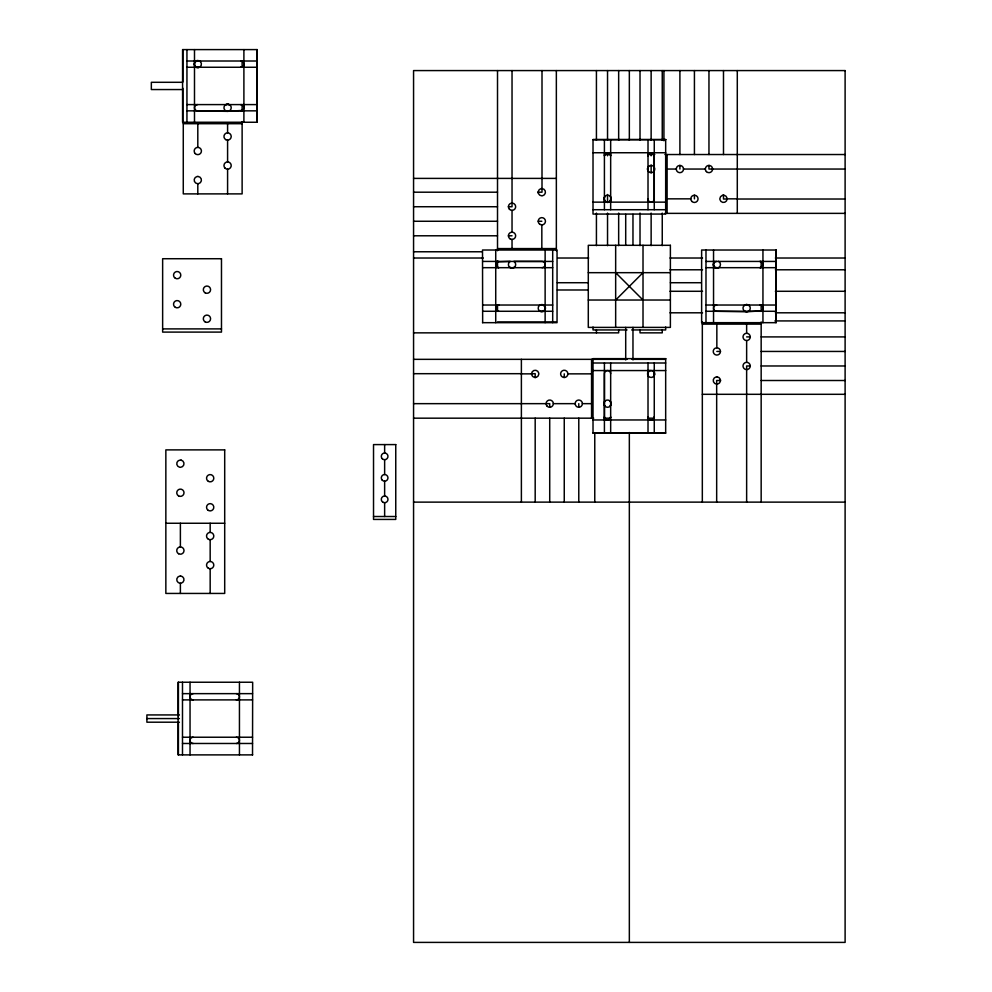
<?xml version="1.0" encoding="UTF-8"?>
<svg xmlns="http://www.w3.org/2000/svg" width="992" height="992" viewBox="0 0 992 992"><rect width="100%" height="100%" fill="white"/><g stroke="black" fill="none" stroke-linecap="round" stroke-linejoin="round"><path stroke-width="1.49" d="M604.847 196.404L603.905 199.02A3.633 3.633 0 0 0 610.774 200.496M611.084 199.603L610.588 196.862M648.086 375.844L647.59 373.104A3.633 3.633 0 0 1 650.02 370.413M653.84 376.303L654.77 373.686A3.633 3.633 0 0 0 654.596 372.744M604.835 154.306L604.413 155.868A3.125 3.125 0 0 1 607.538 152.743A3.125 3.125 0 0 1 610.663 155.868L610.254 154.306M648.433 154.306L648.012 155.868A3.125 3.125 0 0 1 651.136 152.743A3.125 3.125 0 0 1 654.261 155.868L654.261 199.02A3.125 3.125 0 0 1 651.136 202.145A3.125 3.125 0 0 1 648.012 199.02M610.254 418.401L610.663 416.838A3.125 3.125 0 0 1 607.538 419.963A3.125 3.125 0 0 1 604.413 416.838L604.413 373.686A3.125 3.125 0 0 1 607.538 370.562A3.125 3.125 0 0 1 610.663 373.686M653.84 418.401L654.261 416.838A3.125 3.125 0 0 1 651.136 419.963A3.125 3.125 0 0 1 648.012 416.838L648.433 418.401M648.557 166.482L647.491 169.049L648.557 171.616A3.633 3.633 0 0 0 654.633 169.992A3.633 3.633 0 0 0 650.194 165.54A3.633 3.633 0 0 0 648.557 171.616M610.117 406.224L611.184 403.657L610.117 401.078M615.66 300.03L643.014 272.676M225.023 105.152L227.59 104.086L230.156 105.152M514.612 267.133L512.033 268.2L509.466 267.133M744.074 305.573L746.641 304.507L749.208 305.573M199.776 67.171L197.048 67.679A3.633 3.633 0 0 1 196.156 67.357M539.846 305.102L542.587 304.606A3.633 3.633 0 0 1 545.377 308.909M718.828 267.604L716.088 268.1A3.633 3.633 0 0 1 713.298 263.798M242.333 66.836L240.771 67.258A3.125 3.125 0 0 0 243.896 64.133A3.125 3.125 0 0 0 240.771 61.008L242.333 61.43M242.333 110.422L227.59 111.352L197.619 110.844A3.125 3.125 0 0 1 194.494 107.719A3.125 3.125 0 0 1 197.619 104.594M497.29 261.851L510.223 261.417A3.633 3.633 0 0 0 509.256 266.898A3.633 3.633 0 0 0 514.823 266.898A3.633 3.633 0 0 0 513.856 261.417L542.004 261.429A3.125 3.125 0 0 1 545.129 264.554A3.125 3.125 0 0 1 542.004 267.679M497.29 305.437L498.852 305.028A3.125 3.125 0 0 0 495.727 308.152A3.125 3.125 0 0 0 498.852 311.277L497.29 310.856M761.385 267.257L759.822 267.679A3.125 3.125 0 0 0 762.947 264.554A3.125 3.125 0 0 0 759.822 261.429L761.385 261.851M761.385 310.856L746.641 311.773L716.67 311.277A3.125 3.125 0 0 1 713.546 308.152A3.125 3.125 0 0 1 716.67 305.028M722.734 195.288L723.676 195.213M534.998 377.493L535.94 377.419M186.942 61.008L256.978 61.008M186.942 67.258L256.978 67.258M182.292 82.299L151.342 82.299L151.342 89.553L182.292 89.553M186.942 104.594L256.978 104.594M186.942 110.844L256.978 110.844M225.779 110.868A3.633 3.633 0 0 0 231.223 107.719A3.633 3.633 0 0 0 225.779 104.569A3.633 3.633 0 0 0 225.779 110.868L229.412 110.868M183.272 123.702L242.122 123.702M593.018 139.674L665.669 139.674M593.018 152.743L665.669 152.743M604.413 154.529L610.514 154.529M648.334 154.529L654.757 154.529M664.975 154.529L845.11 154.529M667.108 169.049L676.271 169.049M683.525 169.049A3.633 3.633 0 0 0 678.082 165.912A3.633 3.633 0 0 0 678.082 172.199A3.633 3.633 0 0 0 683.525 169.049L705.324 169.049M845.11 169.049L708.958 169.049L708.958 165.416M413.565 178.399L556.351 178.399M413.565 192.2L497.513 192.2M538.21 192.2L542.004 192.2L542.004 70.581M667.108 198.846L690.792 198.846M727.099 198.846L737.292 198.846M727.124 199.02A3.633 3.633 0 0 1 719.944 199.603L719.857 198.66A3.633 3.633 0 0 1 727.037 198.078L727.124 199.02L723.49 199.02L723.49 195.226M737.292 199.02L845.11 199.02M593.018 202.145L665.669 202.145M413.565 206.733L497.513 206.733M508.4 206.733L512.033 206.733L512.033 70.581M593.018 209.709L665.669 209.709M664.975 213.367L845.11 213.367M413.565 221.266L497.513 221.266M538.197 221.266L541.83 221.266M413.565 235.786L497.513 235.786M508.4 235.786L512.033 235.786M497.513 248.583L556.351 248.583M413.565 251.77L482.248 251.77M413.565 258.019L483.302 258.019M557.678 258.019L588.678 258.019M669.997 258.019L702.547 258.019M775.372 258.019L845.11 258.019M482.658 261.429L552.693 261.429M705.982 261.429L776.017 261.429M482.658 267.679L552.693 267.679M705.982 267.679L776.017 267.679M669.997 269.787L702.547 269.787M775.372 269.787L845.11 269.787M588.293 272.676L670.381 272.676M557.33 282.72L588.293 282.72M670.381 282.72L701.344 282.72M557.33 289.986L588.293 289.986M669.997 291.288L702.547 291.288M775.372 291.288L845.11 291.288M588.293 300.03L670.381 300.03M482.658 305.028L552.693 305.028M705.982 305.028L776.017 305.028M482.658 311.277L552.693 311.277M705.982 311.277L776.017 311.277M669.997 312.802L702.547 312.802M775.372 312.802L845.11 312.802M774.901 320.924L845.11 320.924M497.513 321.954L556.351 321.954M482.509 322.673L557.045 322.673L557.045 250.021L482.509 250.021L482.658 322.673M702.324 324.124L761.162 324.124M162.638 328.898L221.476 328.898M627.018 329.939L593.018 329.939L593.018 327.038M631.656 329.939L665.669 329.939L665.669 327.038M413.565 332.853L618.661 332.853L618.661 329.939M746.641 336.908L750.274 336.908A3.633 3.633 0 0 0 744.818 333.771A3.633 3.633 0 0 0 744.818 340.058A3.633 3.633 0 0 0 750.274 336.908M761.162 336.908L845.11 336.908M716.844 351.441L720.477 351.441A3.633 3.633 0 0 0 715.034 348.304A3.633 3.633 0 0 0 715.034 354.59A3.633 3.633 0 0 0 720.477 351.441M761.162 351.441L845.11 351.441M593.018 358.93L627.018 358.93M631.656 358.93L665.669 358.93M413.565 359.34L626.795 359.34M632.797 359.34L664.938 359.34M593.018 362.998L665.669 362.998M750.274 365.974A3.633 3.633 0 0 1 744.818 369.123A3.633 3.633 0 0 1 744.818 362.824A3.633 3.633 0 0 1 750.274 365.974L746.641 365.974L746.641 502.126M761.162 365.974L845.11 365.974M593.018 370.562L665.669 370.562M413.565 373.686L521.383 373.686M531.563 373.686A3.633 3.633 0 0 1 538.743 373.104L538.817 374.046A3.633 3.633 0 0 1 531.638 374.629L531.563 373.686L535.184 373.686L535.184 377.481M521.383 373.86L531.576 373.86M567.883 373.86A3.633 3.633 0 0 0 562.427 370.723A3.633 3.633 0 0 0 562.427 377.01A3.633 3.633 0 0 0 567.883 373.86L591.567 373.86M720.465 380.506L716.67 380.506L716.67 502.126M761.162 380.506L845.11 380.506M702.324 394.308L845.11 394.308M413.565 403.657L549.717 403.657L549.717 407.29M553.35 403.657L575.149 403.657M582.403 403.657A3.633 3.633 0 0 0 576.96 400.508A3.633 3.633 0 0 0 576.96 406.794A3.633 3.633 0 0 0 582.403 403.657L591.567 403.657M413.565 418.178L593.7 418.178M603.917 418.178L610.34 418.178M648.16 418.178L654.261 418.178M593.018 419.963L665.669 419.963M593.018 433.033L665.669 433.033M413.565 502.126L845.11 502.126M373.525 516.51L395.758 516.51M165.85 523.255L224.7 523.255M182.491 693.644L252.526 693.644M182.491 699.893L252.526 699.893M179.391 714.934L146.89 714.934L146.89 722.201L179.391 722.201M146.89 718.568L179.391 718.568M182.491 737.23L252.526 737.23M182.491 743.479L252.526 743.479M252.662 754.887L178.126 754.887L178.126 682.236L252.662 682.236L252.526 754.887M200.235 61.43L197.619 60.5A3.633 3.633 0 0 0 196.689 60.673M539.388 310.843L542.004 311.786A3.633 3.633 0 0 0 545.054 309.802M761.385 305.437L759.822 305.028A3.125 3.125 0 0 1 762.947 308.152A3.125 3.125 0 0 1 759.822 311.277M242.333 105.016L240.771 104.594A3.125 3.125 0 0 1 243.896 107.719A3.125 3.125 0 0 1 240.771 110.844M497.29 267.257L498.852 267.679A3.125 3.125 0 0 1 495.727 264.554A3.125 3.125 0 0 1 498.852 261.429M615.66 272.676L643.014 300.03M653.84 154.306L654.261 155.868M604.835 418.401L604.413 416.838M720.403 379.75L720.477 380.692M538.197 192.014L538.272 192.956M776.017 250.021L776.017 322.673M762.947 250.021L762.947 322.673M761.162 261.429L761.162 267.53M761.162 305.35L761.162 310.942M761.162 321.991L761.162 502.126M746.641 324.124L746.641 333.287M746.641 340.541L746.641 362.34M737.292 70.581L737.292 213.367M723.49 70.581L723.49 154.529M716.844 324.124L716.844 347.808M713.546 250.021L713.546 322.673M708.958 70.581L708.958 154.529M705.982 250.021L705.982 322.673M702.324 321.991L702.324 502.126M694.425 70.581L694.425 154.529M694.425 195.213L694.425 198.846M679.904 70.581L679.904 154.529M679.904 165.416L679.904 169.049M667.108 154.529L667.108 213.367M663.921 70.581L663.921 140.79M662.247 70.581L662.247 140.281M662.247 213.094L662.247 245.632M662.247 329.939L662.247 332.853L640.014 332.853L640.014 329.939M654.261 139.674L654.261 209.709M654.261 362.998L654.261 433.033M651.136 70.581L651.136 140.281M651.136 152.681L651.136 155.781M651.136 165.069L651.136 172.819M651.136 213.094L651.136 245.632M648.012 139.674L648.012 209.709M648.012 362.998L648.012 433.033M643.014 245.309L643.014 327.397M640.014 70.581L640.014 140.281M640.014 213.094L640.014 245.632M632.97 214.346L632.97 245.309M632.97 327.397L632.97 359.91M629.337 70.581L629.337 140.182M629.337 432.524L629.337 942.4M625.704 214.346L625.704 245.309M625.704 327.397L625.704 359.91M618.661 70.581L618.661 140.281M618.661 213.094L618.661 245.632M615.66 245.309L615.66 327.397M610.663 139.674L610.663 209.709M610.663 362.998L610.663 433.033M607.538 70.581L607.538 140.281M607.538 152.681L607.538 155.781M607.538 194.506L607.538 202.256M607.538 213.094L607.538 245.632M604.413 139.674L604.413 209.709M604.413 362.998L604.413 433.033M596.428 70.581L596.428 140.281M596.428 213.094L596.428 245.632M596.428 329.939L596.428 332.853M594.766 433.442L594.766 502.126M591.567 359.34L591.567 418.178M578.782 403.657L578.782 407.29M578.782 418.178L578.782 502.126M564.25 373.86L564.25 377.493M564.25 418.178L564.25 502.126M556.351 70.581L556.351 250.716M552.693 250.021L552.693 322.673M549.717 418.178L549.717 502.126M545.129 250.021L545.129 322.673M541.83 224.899L541.83 248.583M535.184 418.178L535.184 502.126M521.383 359.34L521.383 502.126M512.033 210.366L512.033 232.165M512.033 239.419L512.033 248.583M497.513 70.581L497.513 250.716M497.513 260.933L497.513 267.356M497.513 305.176L497.513 311.277M495.727 250.021L495.727 322.673M384.636 444.59L384.636 453.022M384.636 459.705L384.636 474.523M384.636 481.207L384.636 496.025M384.636 502.708L384.636 516.51M256.978 49.6L256.978 122.252M243.896 49.6L243.896 122.252M242.122 60.996L242.122 67.109M242.122 104.929L242.122 111.352M242.122 121.57L242.122 193.886L183.272 193.886L183.272 121.57M239.444 682.236L239.444 754.887M227.59 123.702L227.59 132.854M227.59 140.12L227.59 161.919M227.59 169.186L227.59 193.886M210.168 523.255L210.168 532.406M210.168 539.673L210.168 561.472M210.168 568.738L210.168 593.439M197.805 123.702L197.805 147.386M197.805 183.694L197.805 193.886M194.494 49.6L194.494 122.252M190.042 682.236L190.042 754.887M186.942 49.6L186.942 122.252M182.875 49.6L182.875 82.063M182.875 88.251L182.875 122.252M182.491 682.236L182.491 754.887M180.383 523.255L180.383 546.939M180.383 583.246L180.383 593.439M178.411 682.236L178.411 716.249M178.411 722.424L178.411 754.887M198.561 60.574A3.633 3.633 0 0 1 197.991 67.754M195.374 66.824A3.633 3.633 0 0 1 195.833 61.07M197.619 67.258A3.125 3.125 0 0 1 194.494 64.133A3.125 3.125 0 0 1 197.619 61.008M236.319 693.644A3.125 3.125 0 0 1 239.444 696.768A3.125 3.125 0 0 1 236.319 699.893M193.167 699.893A3.125 3.125 0 0 1 190.042 696.768A3.125 3.125 0 0 1 193.167 693.644M193.167 743.479A3.125 3.125 0 0 1 190.042 740.354A3.125 3.125 0 0 1 193.167 737.23M236.319 737.23A3.125 3.125 0 0 1 239.444 740.354A3.125 3.125 0 0 1 236.319 743.479M610.663 199.02A3.125 3.125 0 0 1 607.538 202.145A3.125 3.125 0 0 1 604.413 199.02M603.979 198.078A3.633 3.633 0 0 1 611.171 198.66M718.506 261.318A3.633 3.633 0 0 1 717.03 268.175M713.62 262.892A3.633 3.633 0 0 1 714.872 261.504M541.062 311.711A3.633 3.633 0 0 1 541.644 304.519M716.67 267.679A3.125 3.125 0 0 1 713.546 264.554A3.125 3.125 0 0 1 716.67 261.429M654.695 374.629A3.633 3.633 0 0 1 647.516 374.046M652.798 370.636A3.633 3.633 0 0 1 654.187 371.888M648.012 373.686A3.125 3.125 0 0 1 651.136 370.562A3.125 3.125 0 0 1 654.261 373.686M542.004 305.028A3.125 3.125 0 0 1 545.129 308.152A3.125 3.125 0 0 1 542.004 311.277M197.991 176.452L197.048 176.526A3.633 3.633 0 0 0 197.619 183.706L198.561 183.632A3.633 3.633 0 0 0 197.991 176.452M542.004 188.567L541.062 188.654A3.633 3.633 0 0 0 541.644 195.833L542.587 195.746A3.633 3.633 0 0 0 542.004 188.567M717.03 376.873L716.088 376.948A3.633 3.633 0 0 0 716.67 384.127L717.613 384.053A3.633 3.633 0 0 0 717.03 376.873M180.569 576.005L179.614 576.079A3.633 3.633 0 0 0 180.197 583.259L181.139 583.184A3.633 3.633 0 0 0 180.569 576.005M257.126 49.6L182.578 49.6L182.578 122.252L257.126 122.252L257.126 49.6M845.11 70.581L413.565 70.581L413.565 942.4L845.11 942.4L845.11 70.581M665.669 139.525L593.018 139.525L593.018 214.061L665.669 214.061L665.669 139.525M670.381 245.309L588.293 245.309L588.293 327.397L670.381 327.397L670.381 245.309M776.166 250.021L701.629 250.021L701.629 322.673L776.166 322.673L776.166 250.021M221.476 258.726L162.638 258.726L162.638 332.097L221.476 332.097L221.476 258.726M665.669 358.645L593.018 358.645L593.018 433.182L665.669 433.182L665.669 358.645M395.758 444.59L373.525 444.59L373.525 519.424L395.758 519.424L395.758 444.59M224.7 449.884L165.85 449.884L165.85 593.439L224.7 593.439L224.7 449.884M181.139 460.127L180.197 460.052A3.633 3.633 0 0 0 179.614 467.232L180.569 467.306A3.633 3.633 0 0 0 181.139 460.127M195.238 153.586A3.633 3.633 0 0 0 201.314 151.962A3.633 3.633 0 0 0 196.862 147.51A3.633 3.633 0 0 0 195.238 153.586M225.023 168.119A3.633 3.633 0 0 0 231.099 166.482A3.633 3.633 0 0 0 226.647 162.043A3.633 3.633 0 0 0 225.023 168.119M225.779 139.636A3.633 3.633 0 0 0 231.223 136.487A3.633 3.633 0 0 0 225.779 133.337A3.633 3.633 0 0 0 225.779 139.636M205.133 321.879A3.633 3.633 0 0 0 210.589 318.73A3.633 3.633 0 0 0 205.133 315.58A3.633 3.633 0 0 0 205.133 321.879M175.348 307.346A3.633 3.633 0 0 0 180.792 304.197A3.633 3.633 0 0 0 175.348 301.06A3.633 3.633 0 0 0 175.348 307.346M175.348 278.281A3.633 3.633 0 0 0 180.792 275.144A3.633 3.633 0 0 0 175.348 271.994A3.633 3.633 0 0 0 175.348 278.281M205.133 292.814A3.633 3.633 0 0 0 210.589 289.664A3.633 3.633 0 0 0 205.133 286.527A3.633 3.633 0 0 0 205.133 292.814M208.357 568.255A3.633 3.633 0 0 0 213.801 565.105A3.633 3.633 0 0 0 208.357 561.956A3.633 3.633 0 0 0 208.357 568.255M178.56 553.722A3.633 3.633 0 0 0 184.016 550.572A3.633 3.633 0 0 0 178.56 547.423A3.633 3.633 0 0 0 178.56 553.722M207.601 538.619A3.633 3.633 0 0 0 213.677 536.982A3.633 3.633 0 0 0 209.225 532.53A3.633 3.633 0 0 0 207.601 538.619M178.56 495.888A3.633 3.633 0 0 0 184.016 492.739A3.633 3.633 0 0 0 178.56 489.602A3.633 3.633 0 0 0 178.56 495.888M208.357 481.356A3.633 3.633 0 0 0 213.801 478.218A3.633 3.633 0 0 0 208.357 475.069A3.633 3.633 0 0 0 208.357 481.356M207.601 509.838A3.633 3.633 0 0 0 213.677 508.214A3.633 3.633 0 0 0 209.225 503.762A3.633 3.633 0 0 0 207.601 509.838M706.391 171.616A3.633 3.633 0 0 0 712.467 169.992A3.633 3.633 0 0 0 708.015 165.54A3.633 3.633 0 0 0 706.391 171.616M691.858 201.413A3.633 3.633 0 0 0 697.934 199.776A3.633 3.633 0 0 0 693.495 195.337A3.633 3.633 0 0 0 691.858 201.413M509.466 209.3A3.633 3.633 0 0 0 515.542 207.675A3.633 3.633 0 0 0 511.103 203.224A3.633 3.633 0 0 0 509.466 209.3M510.223 238.936A3.633 3.633 0 0 0 515.666 235.786A3.633 3.633 0 0 0 510.223 232.649A3.633 3.633 0 0 0 510.223 238.936M547.15 406.224A3.633 3.633 0 0 0 553.226 404.587A3.633 3.633 0 0 0 548.774 400.148A3.633 3.633 0 0 0 547.15 406.224M540.008 224.403A3.633 3.633 0 0 0 545.464 221.266A3.633 3.633 0 0 0 540.008 218.116A3.633 3.633 0 0 0 540.008 224.403M744.818 311.29A3.633 3.633 0 0 0 750.274 308.14A3.633 3.633 0 0 0 744.818 305.003A3.633 3.633 0 0 0 744.818 311.29M604.984 406.224A3.633 3.633 0 0 0 611.06 404.587A3.633 3.633 0 0 0 606.608 400.148A3.633 3.633 0 0 0 604.984 406.224M382.962 502.262A3.348 3.348 0 0 0 387.984 499.373A3.348 3.348 0 0 0 382.962 496.471A3.348 3.348 0 0 0 382.962 502.262M382.28 480.227A3.348 3.348 0 0 0 387.86 478.727A3.348 3.348 0 0 0 383.768 474.635A3.348 3.348 0 0 0 382.28 480.227M382.28 458.726A3.348 3.348 0 0 0 387.86 457.225A3.348 3.348 0 0 0 383.768 453.133A3.348 3.348 0 0 0 382.28 458.726"/></g></svg>
